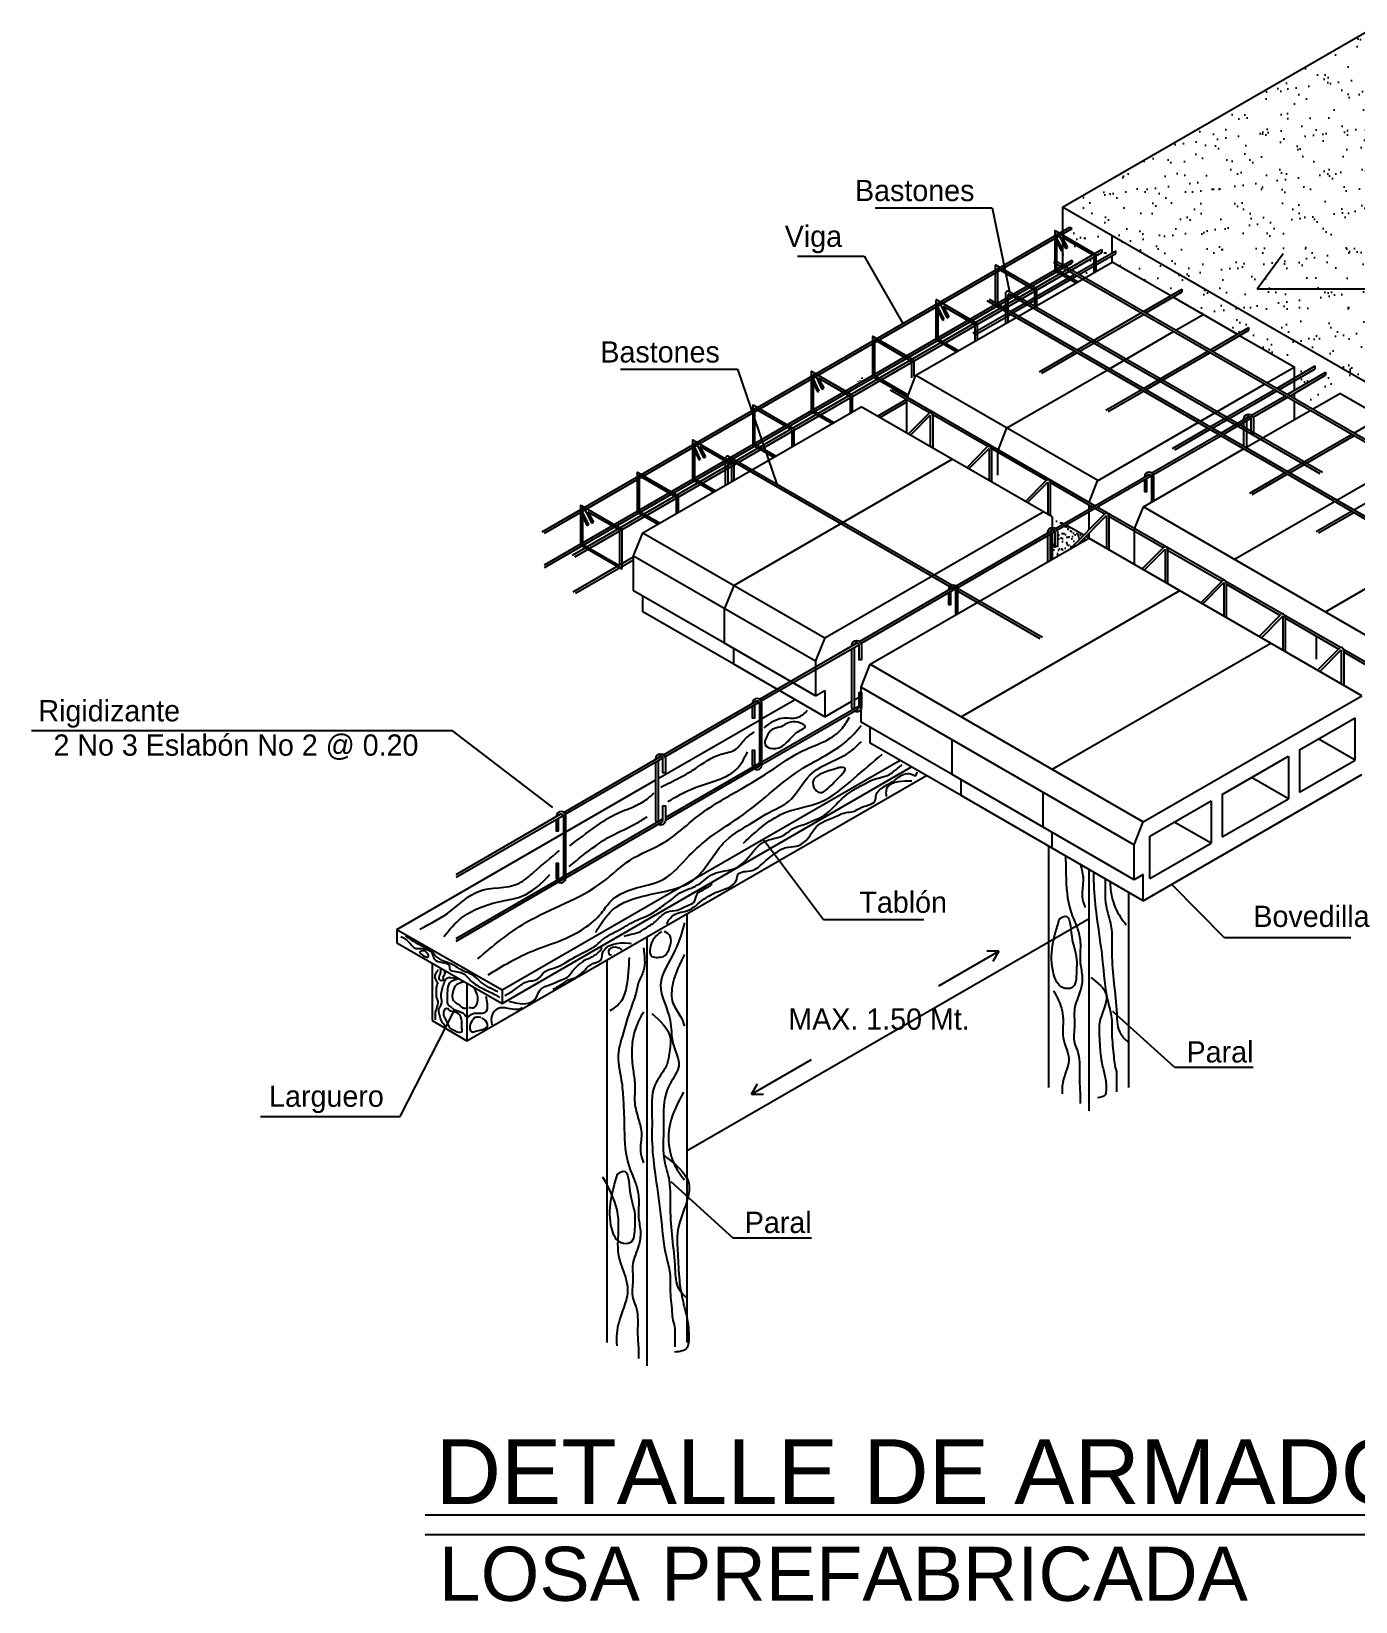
# Model space of a CAD drawing. Header units: inches. Extents: x -370 to 18, y -197 to 199.
# Drawn here: x -195.24 to -184.44, y -12.17 to 0.63 of the extents above; entities that cross this region are included whole.
import ezdxf
from ezdxf.enums import TextEntityAlignment as Align

# ---------------------------------------------------------------- set-up
doc = ezdxf.new("R2010")
doc.units = ezdxf.units.IN
doc.header["$MEASUREMENT"] = 0
for name, color, linetype in [('14Estructura De Losa_Detalles2', 2, 'Continuous'), ('2', 2, 'Continuous'), ('3', 3, 'Continuous'), ('6', 6, 'Continuous'), ('MUROS', 5, 'Continuous')]:
    doc.layers.add(name, color=color, linetype=linetype)
doc.layers.add('CIM_TXT_ARMADOS', color=3, linetype='Continuous', lineweight=0)
doc.styles.add('ARIAL', font='arial.ttf', dxfattribs={"height": 0.14})
doc.styles.add('CYPETXT', font='arial.ttf', dxfattribs={"height": 0.2})

# ---------------------------------------------------------------- blocks, each defined once
blk = doc.blocks.new('V')
at = {"layer": 'MUROS', "color": 1, "linetype": 'Continuous'}
for p, q in [((-20942.52, -13045.92), (-20934.15, -13041.09)), ((-20934.15, -13047.48), (-20934.15, -13041.09)), ((-20934.15, -13047.48), (-20939.68, -13044.28)), ((-20954.16, -13052.65), (-20944.18, -13046.88)), ((-20944.18, -13046.88), (-20944.18, -13053.27)), ((-20942.52, -13045.92), (-20942.52, -13052.31)), ((-20942.52, -13052.31), (-20934.15, -13047.48)), ((-20944.18, -13053.27), (-20949.71, -13050.08)), ((-20965.03, -13058.92), (-20955.82, -13053.6)), ((-20955.82, -13053.6), (-20955.82, -13059.99)), ((-20954.16, -13052.65), (-20954.16, -13059.03)), ((-20954.16, -13059.03), (-20944.18, -13053.27)), ((-20955.82, -13059.99), (-20961.36, -13056.8)), ((-20965.03, -13065.31), (-20965.03, -13058.92)), ((-20965.03, -13065.31), (-20955.82, -13059.99))]:
    blk.add_line(p, q, dxfattribs=at)
blk = doc.blocks.new('JJJ')
at = {"layer": 'MUROS', "linetype": 'Continuous'}
h = blk.add_hatch(dxfattribs=at)
h.set_pattern_fill('AR-SAND', color=8, scale=0.12852, style=0)
h.set_pattern_definition([(37.5, (1969.40457, 4470.53628), (-0.00809588, 0.2476346), [0, -0.1953498, 0, -0.2184833, 0, -0.20884434]), (7.5, (1969.40457, 4470.5363), (0.227451, 0.3627011), [0, -0.10538607, 0, -0.17607185, 0, -0.0674728]), (327.5, (1969.24649, 4470.53628), (0.40022825, 0.0007273), [0, -0.0642598, 0, -0.23133527, 0, -0.30202105]), (317.5, (1969.2465, 4470.5363), (0.3863462, 0.1127985), [0, -0.0321299, 0, -0.15165312, 0, -0.17350145])])
h.paths.add_polyline_path([(2076.528, 4491.914), (2076.503, 4491.928, 0.27069), (2076.499, 4491.928, -0.27069), (2076.503, 4491.928), (2076.126, 4492.146, 0.267949), (2076.122, 4492.146), (2073.642, 4490.714), (2074.046, 4490.481)])
h.paths.add_polyline_path([(2073.905, 4490.335), (2073.961, 4490.368), (2073.961, 4490.345), (2073.913, 4490.318), (2073.913, 4490.265), (2074.046, 4490.341), (2074.046, 4490.481), (2073.642, 4490.714), (2073.642, 4490.516), (2073.7, 4490.55), (2073.72, 4490.539), (2073.642, 4490.494), (2073.642, 4490.487)])
h.paths.add_polyline_path([(2073.72, 4490.282), (2073.72, 4490.26), (2073.666, 4490.229), (2073.694, 4490.213), (2073.888, 4490.325), (2073.642, 4490.467), (2073.642, 4490.46), (2073.681, 4490.384), (2073.666, 4490.376), (2073.642, 4490.428), (2073.642, 4490.243), (2073.647, 4490.24)])
h.paths.add_polyline_path([(2073.895, 4490.255), (2073.895, 4490.307), (2073.713, 4490.202), (2073.759, 4490.176)])
h.paths.add_polyline_path([(2073.895, 4490.18), (2073.895, 4490.232), (2073.778, 4490.165), (2073.823, 4490.138)])
h.paths.add_polyline_path([(2074.046, 4490.266), (2074.046, 4490.319), (2073.913, 4490.243), (2073.913, 4490.19)])
h = blk.add_hatch(dxfattribs=at)
h.set_pattern_fill('AR-SAND', color=8, scale=0.12852, style=0)
h.set_pattern_definition([(37.5, (1772.71763, 4346.0752), (-0.00809588, 0.24763461), [0, -0.19534978, 0, -0.21848331, 0, -0.20884434]), (7.5, (1772.71763, 4346.0752), (0.227451, 0.36270107), [0, -0.10538607, 0, -0.17607185, 0, -0.06747279]), (327.5, (1772.55955, 4346.0752), (0.40022825, 0.0007273), [0, -0.0642598, 0, -0.23133527, 0, -0.30202105]), (317.5, (1772.55955, 4346.0752), (0.38634617, 0.1127985), [0, -0.0321299, 0, -0.15165312, 0, -0.17350145])])
h.paths.add_polyline_path([(2080.397, 4489.681), (2076.501, 4491.93), (2074.046, 4490.481), (2077.914, 4488.247)])
h.paths.add_polyline_path([(2074.046, 4490.481), (2074.046, 4490.341), (2074.075, 4490.358), (2074.075, 4490.336), (2074.046, 4490.319), (2074.046, 4490.266), (2074.523, 4489.991), (2074.617, 4490.045), (2074.617, 4490.023), (2074.542, 4489.98), (2075.065, 4489.678), (2075.159, 4489.732), (2075.159, 4489.71), (2075.085, 4489.666), (2075.53, 4489.41), (2075.53, 4489.218), (2075.789, 4489.368), (2075.789, 4489.346), (2075.53, 4489.196), (2075.53, 4489.153), (2075.679, 4489.067), (2075.901, 4489.195), (2076.238, 4489.001), (2076.332, 4489.055), (2076.332, 4489.033), (2076.257, 4488.99), (2076.78, 4488.688), (2076.874, 4488.742), (2076.874, 4488.72), (2076.799, 4488.676), (2077.323, 4488.374), (2077.417, 4488.429), (2077.417, 4488.406), (2077.342, 4488.363), (2077.865, 4488.061), (2077.914, 4488.089), (2077.914, 4488.247)])
h.paths.add_polyline_path([(2075.53, 4489.131), (2075.53, 4488.981), (2075.659, 4489.056)], flags=17)
h.paths.add_polyline_path([(2078.708, 4488.548), (2078.683, 4488.563), (2078.683, 4488.585), (2078.728, 4488.559), (2079.251, 4488.861), (2079.225, 4488.876), (2079.225, 4488.898), (2079.27, 4488.872), (2079.793, 4489.174), (2079.767, 4489.189), (2079.767, 4489.212), (2079.812, 4489.185), (2080.318, 4489.477), (2080.327, 4489.461), (2079.832, 4489.174), (2079.861, 4489.157), (2080.397, 4489.466), (2080.397, 4489.681), (2077.914, 4488.247), (2077.914, 4488.089), (2078.166, 4488.235), (2078.14, 4488.25), (2078.14, 4488.272), (2078.185, 4488.246)])
h.paths.add_polyline_path([(2078.301, 4488.291), (2078.205, 4488.235), (2078.467, 4488.083), (2078.467, 4488.195)])
h.paths.add_polyline_path([(2078.467, 4488.352), (2078.757, 4488.52), (2078.728, 4488.537), (2078.32, 4488.302), (2078.467, 4488.217)], flags=17)
h.paths.add_polyline_path([(2079.3, 4488.833), (2079.27, 4488.85), (2078.747, 4488.548), (2078.777, 4488.531)], flags=17)
h.paths.add_polyline_path([(2078.17, 4488.181), (2078.383, 4488.058), (2078.383, 4487.904), (2078.467, 4487.99), (2078.467, 4488.061), (2078.185, 4488.224), (2077.914, 4488.067), (2077.914, 4488.033)])
h.paths.add_polyline_path([(2078.467, 4487.924), (2078.467, 4487.963), (2078.383, 4487.877), (2078.383, 4487.875)])
h.paths.add_polyline_path([(2079.842, 4489.146), (2079.812, 4489.163), (2079.289, 4488.861), (2079.319, 4488.844)], flags=17)
h.paths.add_polyline_path([(2076.167, 4490.119), (2078.38, 4490.119), (2078.38, 4490.32), (2076.167, 4490.32)], flags=24)
h = blk.add_hatch(dxfattribs=at)
h.set_pattern_fill('AR-SAND', color=8, scale=0.034272, style=0)
h.set_pattern_definition([(37.5, (1969.40457, 4470.536284), (-0.002158902, 0.066035896), [0, -0.052093276, 0, -0.058262216, 0, -0.055691825]), (7.5, (1969.40457, 4470.53628), (0.060653596, 0.096720285), [0, -0.028102951, 0, -0.046952492, 0, -0.017992743]), (327.5, (1969.362414, 4470.536284), (0.106727534, 0.000193946), [0, -0.017135946, 0, -0.061689406, 0, -0.080538946]), (317.5, (1969.36241, 4470.53628), (0.10302565, 0.0300796), [0, -0.008567973, 0, -0.040440833, 0, -0.046267054])])
h.paths.add_polyline_path([(2073.585, 4488.095), (2073.651, 4488.134), (2073.557, 4488.188), (2073.557, 4488.103, -0.190066)])
h.paths.add_polyline_path([(2073.596, 4488.08, -0.097933), (2073.599, 4488.065), (2073.599, 4487.947), (2073.58, 4487.947), (2073.58, 4488.065, 0.063822), (2073.579, 4488.07), (2073.557, 4488.057), (2073.557, 4487.844), (2073.705, 4487.93), (2073.814, 4488.04), (2073.671, 4488.122)])
h.paths.add_polyline_path([(2073.855, 4488.016), (2073.832, 4488.03), (2073.769, 4487.967)])
at = {"color": 2, "ltscale": 5}
for p, q in [((2072.376, 4489.166), (2072.446, 4489.343)), ((2073.118, 4488.737), (2073.188, 4488.914)), ((2073.857, 4488.307), (2073.927, 4488.484)), ((2074.227, 4488.091), (2074.301, 4488.272)), ((2070.144, 4487.871), (2070.218, 4488.058)), ((2070.96, 4487.63), (2070.886, 4487.443)), ((2071.702, 4487.202), (2071.628, 4487.015)), ((2071.999, 4486.8), (2072.073, 4486.987)), ((2074.225, 4485.515), (2074.299, 4485.702))]:
    blk.add_line(p, q, dxfattribs=at)
at = {"layer": '14Estructura De Losa_Detalles2', "color": 1}
for p, q in [((2070.582, 4483.023), (2073.857, 4484.914)), ((2072.633, 4484.365), (2073.123, 4484.648)), ((2073.123, 4484.648), (2073.024, 4484.648)), ((2073.123, 4484.648), (2073.074, 4484.563)), ((2071.104, 4483.483), (2071.594, 4483.766)), ((2071.104, 4483.483), (2071.154, 4483.568)), ((2071.104, 4483.483), (2071.203, 4483.483))]:
    blk.add_line(p, q, dxfattribs=at)
at = {"layer": 'MUROS', "color": 2, "linetype": 'Continuous'}
for p, q in [((2073.642, 4490.714), (2076.122, 4492.146)), ((2077.914, 4488.247), (2073.642, 4490.714)), ((2073.642, 4490.714), (2073.642, 4490.237)), ((2069.399, 4488.066), (2073.7, 4490.55)), ((2069.418, 4488.055), (2073.72, 4490.539)), ((2073.577, 4490.518), (2073.577, 4490.2)), ((2073.583, 4490.521), (2073.911, 4490.331)), ((2073.7, 4490.55), (2073.72, 4490.539)), ((2073.593, 4490.489), (2073.593, 4490.208)), ((2073.593, 4490.463), (2073.64, 4490.362)), ((2073.593, 4490.433), (2073.63, 4490.357)), ((2073.599, 4490.492), (2073.615, 4490.483)), ((2073.615, 4490.483), (2073.666, 4490.376)), ((2073.636, 4490.471), (2073.681, 4490.384)), ((2073.636, 4490.471), (2073.893, 4490.322)), ((2073.666, 4490.376), (2073.681, 4490.384)), ((2074.046, 4490.341), (2074.046, 4490.481)), ((2069.418, 4487.798), (2073.72, 4490.282)), ((2069.418, 4487.776), (2073.72, 4490.26)), ((2069.645, 4487.876), (2073.961, 4490.368)), ((2069.664, 4487.864), (2073.961, 4490.345)), ((2073.281, 4489.825), (2074.046, 4490.266)), ((2078.743, 4487.275), (2073.568, 4490.263)), ((2078.763, 4487.287), (2073.587, 4490.274)), ((2073.63, 4490.357), (2073.64, 4490.362)), ((2073.72, 4490.282), (2073.72, 4490.26)), ((2073.759, 4490.176), (2074.075, 4490.358)), ((2073.778, 4490.165), (2074.075, 4490.336)), ((2073.895, 4490.319), (2073.895, 4490.18)), ((2073.913, 4490.328), (2073.913, 4490.19)), ((2073.961, 4490.368), (2073.961, 4490.345)), ((2074.046, 4490.266), (2074.046, 4490.319)), ((2074.523, 4489.991), (2074.046, 4490.266)), ((2073.093, 4490.237), (2073.093, 4489.918)), ((2073.099, 4490.24), (2073.428, 4490.05)), ((2073.11, 4490.208), (2073.11, 4489.927)), ((2073.116, 4490.211), (2073.134, 4490.2)), ((2073.134, 4490.2), (2073.41, 4490.041)), ((2073.216, 4489.863), (2073.739, 4490.165)), ((2073.236, 4489.851), (2073.759, 4490.153)), ((2073.579, 4490.196), (2073.751, 4490.096)), ((2073.595, 4490.205), (2073.767, 4490.106)), ((2073.412, 4490.038), (2073.412, 4489.9)), ((2073.43, 4490.047), (2073.43, 4489.911)), ((2074.301, 4489.863), (2074.617, 4490.045)), ((2074.32, 4489.851), (2074.617, 4490.023)), ((2072.609, 4489.954), (2072.609, 4489.635)), ((2072.615, 4489.957), (2072.943, 4489.767)), ((2072.625, 4489.925), (2072.625, 4489.644)), ((2072.625, 4489.899), (2072.672, 4489.798)), ((2072.625, 4489.869), (2072.662, 4489.793)), ((2072.631, 4489.928), (2072.647, 4489.919)), ((2072.647, 4489.919), (2072.698, 4489.812)), ((2072.668, 4489.907), (2072.713, 4489.82)), ((2072.668, 4489.907), (2072.925, 4489.758)), ((2078.201, 4486.962), (2073.026, 4489.95)), ((2078.22, 4486.973), (2073.045, 4489.961)), ((2073.112, 4489.923), (2073.282, 4489.825)), ((2075.065, 4489.678), (2074.542, 4489.98)), ((2072.446, 4489.343), (2073.262, 4489.814)), ((2072.662, 4489.793), (2072.672, 4489.798)), ((2072.698, 4489.812), (2072.713, 4489.82)), ((2072.91, 4489.686), (2073.197, 4489.851)), ((2072.927, 4489.755), (2072.927, 4489.621)), ((2072.929, 4489.674), (2073.216, 4489.84)), ((2072.945, 4489.764), (2072.945, 4489.631)), ((2073.759, 4489.549), (2074.282, 4489.851)), ((2073.778, 4489.538), (2074.301, 4489.84)), ((2074.566, 4489.71), (2074.788, 4489.838)), ((2072.091, 4489.655), (2072.091, 4489.337)), ((2072.097, 4489.658), (2072.426, 4489.468)), ((2072.108, 4489.626), (2072.108, 4489.345)), ((2072.114, 4489.629), (2072.13, 4489.62)), ((2072.129, 4489.62), (2072.408, 4489.459)), ((2072.611, 4489.632), (2072.779, 4489.535)), ((2072.627, 4489.641), (2072.794, 4489.544)), ((2074.023, 4489.397), (2074.546, 4489.699)), ((2074.843, 4489.549), (2075.159, 4489.732)), ((2074.863, 4489.538), (2075.159, 4489.71)), ((2075.53, 4489.41), (2075.085, 4489.666)), ((2073.452, 4489.372), (2073.739, 4489.538)), ((2073.471, 4489.361), (2073.759, 4489.527)), ((2074.301, 4489.236), (2074.824, 4489.538)), ((2074.32, 4489.225), (2074.843, 4489.527)), ((2071.591, 4489.37), (2071.591, 4489.052)), ((2071.597, 4489.373), (2071.925, 4489.183)), ((2072.41, 4489.456), (2072.41, 4489.322)), ((2072.428, 4489.465), (2072.428, 4489.332)), ((2073.188, 4488.914), (2074.004, 4489.386)), ((2075.308, 4489.281), (2075.53, 4489.41)), ((2075.386, 4489.236), (2075.702, 4489.419)), ((2075.405, 4489.225), (2075.702, 4489.397)), ((2075.473, 4489.186), (2075.789, 4489.368)), ((2075.53, 4489.41), (2075.53, 4489.218)), ((2071.607, 4489.341), (2071.607, 4489.06)), ((2071.607, 4489.315), (2071.654, 4489.215)), ((2071.607, 4489.285), (2071.644, 4489.209)), ((2071.613, 4489.344), (2071.629, 4489.335)), ((2071.629, 4489.335), (2071.68, 4489.229)), ((2071.65, 4489.323), (2071.695, 4489.237)), ((2071.65, 4489.323), (2071.907, 4489.174)), ((2071.68, 4489.229), (2071.695, 4489.237)), ((2072.093, 4489.333), (2072.372, 4489.172)), ((2072.11, 4489.342), (2072.372, 4489.19)), ((2073.905, 4488.28), (2072.254, 4489.233)), ((2072.446, 4489.343), (2073.928, 4488.487)), ((2074.765, 4488.968), (2075.288, 4489.27)), ((2075.493, 4489.174), (2075.789, 4489.346)), ((2071.121, 4489.099), (2071.449, 4488.909)), ((2071.644, 4489.209), (2071.654, 4489.215)), ((2071.909, 4489.171), (2071.909, 4489.035)), ((2071.927, 4489.18), (2071.927, 4489.045)), ((2072.132, 4489.011), (2072.367, 4489.146)), ((2072.152, 4488.999), (2072.372, 4489.127)), ((2072.556, 4489.036), (2072.235, 4489.222)), ((2072.372, 4488.872), (2072.372, 4489.142)), ((2073.994, 4489.059), (2074.282, 4489.225)), ((2074.014, 4489.048), (2074.301, 4489.214)), ((2074.843, 4488.923), (2075.366, 4489.225)), ((2074.863, 4488.912), (2075.386, 4489.214)), ((2075.183, 4489.018), (2075.454, 4489.174)), ((2075.194, 4489.002), (2075.473, 4489.163)), ((2075.53, 4489.196), (2075.53, 4489.153)), ((2075.53, 4489.131), (2075.53, 4488.981)), ((2075.679, 4489.067), (2075.901, 4489.195)), ((2076.238, 4489.001), (2075.901, 4489.195)), ((2070.218, 4488.058), (2072, 4489.087)), ((2071.115, 4489.096), (2071.115, 4488.778)), ((2071.131, 4489.067), (2071.131, 4488.786)), ((2071.137, 4489.07), (2071.157, 4489.059)), ((2071.157, 4489.059), (2071.431, 4488.9)), ((2071.593, 4489.048), (2071.763, 4488.95)), ((2071.609, 4489.057), (2071.778, 4488.959)), ((2073.557, 4488.188), (2072, 4489.087)), ((2072.384, 4488.865), (2072.55, 4489.032)), ((2072.401, 4488.855), (2072.563, 4489.019)), ((2072.563, 4489.019), (2072.563, 4488.762)), ((2073.032, 4488.762), (2072.583, 4489.021)), ((2072.583, 4489.019), (2072.583, 4488.751)), ((2074.931, 4488.872), (2075.163, 4489.006)), ((2074.95, 4488.861), (2075.177, 4488.993)), ((2075.136, 4488.754), (2075.659, 4489.056)), ((2076.016, 4488.872), (2076.332, 4489.055)), ((2071.433, 4488.897), (2071.433, 4488.76)), ((2071.451, 4488.906), (2071.451, 4488.77)), ((2073.927, 4488.484), (2074.746, 4488.957)), ((2074.369, 4488.548), (2074.912, 4488.861)), ((2074.382, 4488.533), (2074.931, 4488.85)), ((2074.537, 4488.746), (2074.824, 4488.912)), ((2074.556, 4488.735), (2074.843, 4488.901)), ((2075.473, 4488.559), (2075.996, 4488.861)), ((2075.493, 4488.548), (2076.016, 4488.85)), ((2070.625, 4488.812), (2070.625, 4488.494)), ((2070.63, 4488.815), (2070.959, 4488.625)), ((2070.641, 4488.783), (2070.641, 4488.502)), ((2070.641, 4488.757), (2070.688, 4488.657)), ((2070.641, 4488.727), (2070.678, 4488.651)), ((2070.647, 4488.786), (2070.663, 4488.777)), ((2070.663, 4488.777), (2070.714, 4488.671)), ((2070.684, 4488.765), (2070.729, 4488.679)), ((2070.684, 4488.765), (2070.941, 4488.616)), ((2071.117, 4488.774), (2071.288, 4488.676)), ((2071.133, 4488.783), (2071.303, 4488.685)), ((2072.861, 4488.59), (2073.028, 4488.759)), ((2072.878, 4488.58), (2073.042, 4488.745)), ((2073.042, 4488.745), (2073.042, 4488.485)), ((2073.061, 4488.745), (2073.061, 4488.474)), ((2073.508, 4488.487), (2073.061, 4488.745)), ((2074.301, 4488.272), (2075.117, 4488.743)), ((2070.678, 4488.651), (2070.688, 4488.657)), ((2070.714, 4488.671), (2070.729, 4488.679)), ((2070.943, 4488.613), (2070.943, 4488.477)), ((2070.96, 4487.63), (2072.742, 4488.659)), ((2070.961, 4488.622), (2070.961, 4488.487)), ((2073.114, 4488.529), (2073.114, 4488.714)), ((2075.878, 4488.326), (2076.401, 4488.628)), ((2070.172, 4488.548), (2070.172, 4488.23)), ((2070.178, 4488.551), (2070.507, 4488.361)), ((2070.189, 4488.519), (2070.189, 4488.238)), ((2070.194, 4488.522), (2070.211, 4488.513)), ((2070.211, 4488.513), (2070.488, 4488.352)), ((2070.627, 4488.49), (2070.796, 4488.392)), ((2070.643, 4488.499), (2070.812, 4488.401)), ((2073.338, 4488.315), (2073.507, 4488.486)), ((2073.355, 4488.305), (2073.521, 4488.472)), ((2073.521, 4488.472), (2073.521, 4488.209)), ((2073.54, 4488.472), (2073.54, 4488.198)), ((2073.886, 4488.269), (2073.54, 4488.468)), ((2073.585, 4488.095), (2074.347, 4488.535)), ((2073.596, 4488.08), (2074.365, 4488.523)), ((2075.167, 4488.382), (2075.454, 4488.548)), ((2075.186, 4488.371), (2075.473, 4488.537)), ((2076.016, 4488.246), (2076.539, 4488.548)), ((2070.49, 4488.349), (2070.49, 4488.216)), ((2070.508, 4488.358), (2070.508, 4488.226)), ((2069.711, 4488.279), (2069.711, 4487.96)), ((2069.717, 4488.282), (2070.046, 4488.092)), ((2069.728, 4488.249), (2069.728, 4487.969)), ((2069.728, 4488.224), (2069.775, 4488.123)), ((2069.734, 4488.253), (2069.749, 4488.244)), ((2069.749, 4488.244), (2069.801, 4488.137)), ((2069.771, 4488.231), (2069.816, 4488.145)), ((2069.771, 4488.231), (2070.028, 4488.083)), ((2070.174, 4488.226), (2070.341, 4488.13)), ((2070.19, 4488.235), (2070.357, 4488.139)), ((2071.702, 4487.202), (2073.484, 4488.23)), ((2073.705, 4487.93), (2073.986, 4488.213)), ((2073.856, 4488.286), (2073.856, 4488.252)), ((2073.856, 4488.23), (2073.856, 4488.082)), ((2074.958, 4487.672), (2073.924, 4488.269)), ((2074.299, 4488.273), (2076.525, 4486.987)), ((2075.043, 4487.843), (2075.859, 4488.315)), ((2075.709, 4488.069), (2075.996, 4488.235)), ((2075.729, 4488.058), (2076.016, 4488.224)), ((2069.728, 4488.194), (2069.764, 4488.118)), ((2069.764, 4488.118), (2069.775, 4488.123)), ((2069.801, 4488.137), (2069.816, 4488.145)), ((2070.03, 4488.08), (2070.03, 4487.799)), ((2070.048, 4488.089), (2070.048, 4487.77)), ((2072.771, 4487.625), (2073.565, 4488.084)), ((2073.557, 4488.188), (2073.557, 4488.103)), ((2073.814, 4488.04), (2073.671, 4488.122)), ((2073.769, 4487.967), (2074, 4488.199)), ((2074, 4488.199), (2074, 4487.933)), ((2074.019, 4488.199), (2074.019, 4487.921)), ((2074.461, 4487.936), (2074.019, 4488.192)), ((2074.227, 4487.801), (2074.227, 4488.091)), ((2069.713, 4487.957), (2070.042, 4487.767)), ((2069.73, 4487.965), (2070.024, 4487.796)), ((2070.218, 4488.058), (2071.702, 4487.202)), ((2072.073, 4486.987), (2073.855, 4488.016)), ((2072.784, 4487.61), (2073.579, 4488.07)), ((2073.557, 4488.057), (2073.557, 4487.844)), ((2073.856, 4488.015), (2073.832, 4488.03)), ((2076.081, 4486.731), (2073.855, 4488.016)), ((2073.856, 4488.055), (2073.856, 4488.015)), ((2069.65, 4487.578), (2070.144, 4487.863)), ((2069.67, 4487.566), (2070.144, 4487.84)), ((2070.144, 4487.587), (2070.144, 4487.871)), ((2070.144, 4487.871), (2071.628, 4487.015)), ((2074.291, 4487.764), (2074.465, 4487.939)), ((2074.308, 4487.754), (2074.478, 4487.926)), ((2074.478, 4487.926), (2074.478, 4487.656)), ((2074.498, 4487.926), (2074.498, 4487.645)), ((2074.938, 4487.661), (2074.498, 4487.915)), ((2075.785, 4487.415), (2076.601, 4487.886)), ((2070.886, 4487.159), (2070.144, 4487.587)), ((2071.986, 4487.172), (2072.748, 4487.612)), ((2071.998, 4487.157), (2072.767, 4487.601)), ((2072.815, 4486.559), (2074.597, 4487.588)), ((2074.768, 4487.489), (2074.943, 4487.666)), ((2074.785, 4487.479), (2074.957, 4487.653)), ((2074.957, 4487.653), (2074.957, 4487.38)), ((2075.432, 4487.398), (2074.973, 4487.663)), ((2074.976, 4487.653), (2074.976, 4487.369)), ((2075.415, 4487.386), (2074.976, 4487.639)), ((2070.218, 4487.416), (2070.218, 4487.545)), ((2070.886, 4487.159), (2070.886, 4487.443)), ((2070.96, 4486.988), (2070.218, 4487.416)), ((2075.244, 4487.214), (2075.422, 4487.393)), ((2075.262, 4487.204), (2075.436, 4487.379)), ((2075.436, 4487.379), (2075.436, 4487.103)), ((2075.907, 4487.124), (2075.454, 4487.386)), ((2075.455, 4487.385), (2075.455, 4487.092)), ((2075.892, 4487.111), (2075.455, 4487.363)), ((2075.711, 4487.029), (2075.711, 4487.215)), ((2071.628, 4486.731), (2070.886, 4487.159)), ((2070.96, 4486.988), (2070.96, 4487.116)), ((2071.172, 4486.702), (2071.967, 4487.161)), ((2071.185, 4486.688), (2071.981, 4487.147)), ((2073.557, 4486.131), (2075.339, 4487.159)), ((2075.721, 4486.939), (2075.901, 4487.12)), ((2075.738, 4486.929), (2075.914, 4487.106)), ((2075.914, 4487.106), (2075.914, 4486.827)), ((2076.383, 4486.849), (2075.933, 4487.109)), ((2075.934, 4487.106), (2075.934, 4486.816)), ((2076.368, 4486.835), (2075.934, 4487.086)), ((2071.702, 4486.559), (2070.96, 4486.988)), ((2071.628, 4487.015), (2071.628, 4486.731)), ((2072.073, 4486.987), (2074.299, 4485.702)), ((2071.999, 4486.516), (2071.999, 4486.8)), ((2071.999, 4486.8), (2074.225, 4485.515)), ((2070.388, 4486.25), (2071.15, 4486.69)), ((2070.4, 4486.234), (2071.169, 4486.678)), ((2071.189, 4486.544), (2071.46, 4486.699)), ((2071.628, 4486.731), (2071.702, 4486.773)), ((2071.702, 4486.773), (2071.702, 4486.559)), ((2071.702, 4486.559), (2071.924, 4486.687)), ((2071.943, 4486.698), (2071.982, 4486.72)), ((2074.299, 4485.702), (2076.081, 4486.731)), ((2071.189, 4486.192), (2071.982, 4486.649)), ((2071.189, 4486.17), (2071.973, 4486.622)), ((2070.345, 4486.056), (2071.17, 4486.532)), ((2072.741, 4486.088), (2071.999, 4486.516)), ((2072.073, 4486.345), (2072.073, 4486.474)), ((2072.815, 4485.917), (2072.073, 4486.345)), ((2072.741, 4486.088), (2072.741, 4486.372)), ((2069.072, 4484.332), (2072.316, 4486.205)), ((2069.574, 4485.78), (2070.368, 4486.238)), ((2069.587, 4485.765), (2070.383, 4486.224)), ((2070.403, 4485.738), (2071.17, 4486.181)), ((2070.403, 4485.716), (2071.168, 4486.158)), ((2068.785, 4483.918), (2072.531, 4486.081)), ((2069.072, 4484.223), (2072.411, 4486.15)), ((2069.591, 4485.621), (2070.326, 4486.045)), ((2073.483, 4485.66), (2072.741, 4486.088)), ((2072.815, 4485.917), (2072.815, 4486.045)), ((2074.299, 4485.06), (2076.08, 4486.088)), ((2073.557, 4485.488), (2072.815, 4485.917)), ((2073.483, 4485.66), (2073.483, 4485.944)), ((2068.697, 4485.274), (2069.552, 4485.767)), ((2068.697, 4485.251), (2069.57, 4485.755)), ((2069.591, 4485.269), (2070.383, 4485.727)), ((2069.591, 4485.247), (2070.375, 4485.7)), ((2074.225, 4485.231), (2073.483, 4485.66)), ((2068.215, 4484.826), (2069.572, 4485.61)), ((2073.557, 4485.488), (2073.557, 4485.617)), ((2074.225, 4485.231), (2074.225, 4485.515)), ((2073.53, 4483.537), (2073.53, 4485.504)), ((2074.299, 4485.06), (2073.557, 4485.488)), ((2073.857, 4483.348), (2073.857, 4485.315)), ((2074.299, 4485.274), (2074.225, 4485.231)), ((2074.299, 4485.06), (2074.299, 4485.274)), ((2068.697, 4484.753), (2069.572, 4485.258)), ((2068.697, 4484.731), (2069.57, 4485.235)), ((2074.183, 4483.537), (2074.183, 4485.127)), ((2070.582, 4481.458), (2070.582, 4484.955)), ((2068.215, 4484.826), (2069.072, 4484.332)), ((2068.215, 4484.826), (2068.215, 4484.717)), ((2070.255, 4481.269), (2070.255, 4484.767)), ((2068.215, 4484.717), (2069.072, 4484.223)), ((2069.95, 4484.73), (2069.95, 4484.73)), ((2068.502, 4484.552), (2068.502, 4484.082)), ((2069.929, 4481.458), (2069.929, 4484.579)), ((2068.785, 4484.388), (2068.785, 4483.918)), ((2069.072, 4484.332), (2069.072, 4484.223)), ((2068.502, 4484.082), (2068.785, 4483.918))]:
    blk.add_line(p, q, dxfattribs=at)
at = {"layer": 'MUROS', "color": 1, "linetype": 'Continuous'}
for p, q in [((2072.113, 4490.708), (2073.068, 4490.708)), ((2073.068, 4490.708), (2073.209, 4490.024)), ((2071.481, 4490.314), (2072.023, 4490.314)), ((2072.023, 4490.314), (2072.34, 4489.765)), ((2074.075, 4490.336), (2074.075, 4490.358)), ((2075.229, 4490.048), (2075.441, 4490.337)), ((2074.617, 4490.023), (2074.617, 4490.045)), ((2075.229, 4490.048), (2079.065, 4490.048)), ((2075.159, 4489.71), (2075.159, 4489.732)), ((2070.037, 4489.393), (2070.992, 4489.393)), ((2070.992, 4489.393), (2071.311, 4488.456)), ((2075.702, 4489.397), (2075.702, 4489.419)), ((2075.789, 4489.346), (2075.789, 4489.368)), ((2073.985, 4488.212), (2073.905, 4488.258)), ((2074.957, 4487.65), (2074.955, 4487.651)), ((2075.436, 4487.374), (2075.432, 4487.376)), ((2075.914, 4487.098), (2075.909, 4487.101)), ((2065.234, 4486.447), (2068.663, 4486.447)), ((2068.663, 4486.447), (2069.482, 4485.82)), ((2071.692, 4484.903), (2071.202, 4485.556)), ((2074.962, 4484.756), (2074.531, 4485.193)), ((2072.51, 4484.903), (2071.692, 4484.903)), ((2075.992, 4484.756), (2074.962, 4484.756)), ((2068.242, 4483.302), (2068.684, 4484.167)), ((2074.558, 4483.699), (2074.051, 4484.156)), ((2075.196, 4483.699), (2074.558, 4483.699)), ((2067.102, 4483.302), (2068.242, 4483.302)), ((2070.957, 4482.309), (2070.45, 4482.767)), ((2071.594, 4482.309), (2070.957, 4482.309))]:
    blk.add_line(p, q, dxfattribs=at)
at = {"layer": 'MUROS', "color": 4, "linetype": 'Continuous'}
for p, q in [((2073.176, 4490.012), (2073.175, 4489.765)), ((2073.195, 4490.003), (2073.195, 4489.773)), ((2075.742, 4488.539), (2073.201, 4490.006)), ((2075.761, 4488.551), (2073.203, 4490.027)), ((2070.891, 4488.668), (2070.89, 4488.445)), ((2070.911, 4488.658), (2070.911, 4488.457)), ((2073.458, 4487.194), (2070.917, 4488.662)), ((2073.477, 4487.206), (2070.919, 4488.682))]:
    blk.add_line(p, q, dxfattribs=at)
at = {"layer": 'MUROS', "color": 2, "linetype": 'Continuous'}
for points in [[(2075.12, 4488.982), (2075.12, 4488.988, -1), (2075.197, 4488.988), (2075.197, 4488.869), (2075.178, 4488.869), (2075.178, 4488.988, 0.859603), (2075.14, 4488.993, 0.859603)], [(2074.386, 4488.321), (2074.386, 4488.516, 1), (2074.309, 4488.516), (2074.309, 4488.513)], [(2074.331, 4488.526, -0.748653), (2074.367, 4488.516), (2074.367, 4488.31)], [(2073.522, 4488.059), (2073.522, 4488.065, -1), (2073.599, 4488.065), (2073.599, 4487.947), (2073.58, 4487.947), (2073.58, 4488.065, 0.859603), (2073.542, 4488.071, 0.859603)], [(2072.788, 4487.4), (2072.788, 4487.593, 1), (2072.711, 4487.593), (2072.711, 4487.591)], [(2072.733, 4487.603, -0.748653), (2072.768, 4487.593), (2072.768, 4487.389)], [(2071.924, 4487.136), (2071.924, 4487.142, -1), (2072.001, 4487.142), (2072.001, 4487.024), (2071.982, 4487.024), (2071.982, 4487.142, 0.859603), (2071.944, 4487.148, 0.859603)], [(2071.929, 4486.619, -0.132484), (2071.924, 4486.638), (2071.924, 4487.114)], [(2071.943, 4487.125), (2071.943, 4486.638, 0.133317), (2071.946, 4486.629, 0.133317)], [(2071.129, 4486.135, 0.607653), (2071.189, 4486.167), (2071.189, 4486.67, 1), (2071.112, 4486.67), (2071.112, 4486.668)], [(2071.135, 4486.681, -0.748653), (2071.17, 4486.67), (2071.17, 4486.167, -0.428531), (2071.15, 4486.147, -0.428531)], [(2071.97, 4486.621, 0.304265), (2071.982, 4486.638), (2071.982, 4486.757), (2072.001, 4486.757), (2072.001, 4486.638, -0.579057), (2071.943, 4486.605, -0.579057)], [(2071.133, 4486.16, -0.094126), (2071.132, 4486.167), (2071.132, 4486.285), (2071.112, 4486.285), (2071.112, 4486.167, 0.112902), (2071.116, 4486.15, 0.112902)], [(2070.326, 4486.213), (2070.326, 4486.219, -1), (2070.403, 4486.219), (2070.403, 4486.101), (2070.383, 4486.101), (2070.383, 4486.219, 0.859603), (2070.346, 4486.225, 0.859603)], [(2070.331, 4485.696, -0.132484), (2070.326, 4485.716), (2070.326, 4486.191)], [(2070.345, 4486.202), (2070.345, 4485.716, 0.133317), (2070.347, 4485.706, 0.133317)], [(2069.531, 4485.212, 0.606221), (2069.591, 4485.244), (2069.591, 4485.748, 1), (2069.514, 4485.748), (2069.514, 4485.745)], [(2070.373, 4485.699, 0.282259), (2070.383, 4485.716), (2070.383, 4485.834), (2070.403, 4485.834), (2070.403, 4485.716, -0.577597), (2070.345, 4485.682, -0.577597)], [(2069.536, 4485.758, -0.748653), (2069.572, 4485.748), (2069.572, 4485.244, -0.424344), (2069.552, 4485.225, -0.424344)], [(2069.535, 4485.237, -0.094126), (2069.533, 4485.244), (2069.533, 4485.362), (2069.514, 4485.362), (2069.514, 4485.244, 0.112902), (2069.518, 4485.227, 0.112902)]]:
    blk.add_lwpolyline(points, format="xyb", dxfattribs=at)
for points in [[(2075.14, 4488.971), (2075.14, 4488.756)], [(2075.12, 4488.763), (2075.12, 4488.959)], [(2074.309, 4488.491), (2074.309, 4488.397), (2074.328, 4488.397), (2074.328, 4488.502)], [(2073.522, 4487.824), (2073.522, 4488.037)], [(2073.541, 4488.048), (2073.541, 4487.835)], [(2072.711, 4487.568), (2072.711, 4487.475), (2072.73, 4487.475), (2072.73, 4487.579)], [(2071.112, 4486.646), (2071.112, 4486.552), (2071.132, 4486.552), (2071.132, 4486.657)], [(2069.514, 4485.723), (2069.514, 4485.629), (2069.533, 4485.629), (2069.533, 4485.734)]]:
    blk.add_lwpolyline(points, dxfattribs=at)
for centre, radius, start, end in [((2073.581, 4490.518), 0.00386, 60, 180), ((2073.597, 4490.489), 0.00386, 60, 180), ((2073.891, 4490.319), 0.00386, 0, 60), ((2073.909, 4490.328), 0.00386, 0, 60), ((2073.097, 4490.237), 0.00386, 60, 180), ((2073.114, 4490.208), 0.00386, 60, 180), ((2073.581, 4490.2), 0.00386, 180, 240), ((2073.597, 4490.208), 0.00386, 180, 240), ((2073.408, 4490.038), 0.00386, 0, 60), ((2073.426, 4490.047), 0.00386, 0, 60), ((2072.613, 4489.954), 0.00386, 60, 180), ((2072.629, 4489.925), 0.00386, 60, 180), ((2073.097, 4489.918), 0.00386, 180, 240), ((2073.114, 4489.927), 0.00386, 180, 240), ((2072.923, 4489.755), 0.00386, 0, 60), ((2072.941, 4489.764), 0.00386, 0, 60), ((2072.095, 4489.655), 0.00386, 60, 180), ((2072.112, 4489.626), 0.00386, 60, 180), ((2072.613, 4489.635), 0.00386, 180, 240), ((2072.629, 4489.644), 0.00386, 180, 240), ((2071.595, 4489.37), 0.00386, 60, 180), ((2072.406, 4489.456), 0.00386, 0, 60), ((2072.424, 4489.465), 0.00386, 0, 60), ((2071.611, 4489.341), 0.00386, 60, 180), ((2071.978, 4489.295), 0.00386, 180, 240), ((2071.994, 4489.303), 0.00386, 180, 240), ((2072.095, 4489.337), 0.00386, 180, 240), ((2072.112, 4489.345), 0.00386, 180, 240), ((2071.119, 4489.096), 0.00386, 60, 180), ((2071.905, 4489.171), 0.00386, 0, 60), ((2071.923, 4489.18), 0.00386, 0, 60), ((2071.135, 4489.067), 0.00386, 60, 180), ((2071.595, 4489.052), 0.00386, 180, 240), ((2071.611, 4489.06), 0.00386, 180, 240), ((2072.563, 4489.019), 0.0193, 0, 135.2417), ((2071.429, 4488.897), 0.00386, 0, 60), ((2071.448, 4488.906), 0.00386, 0, 60), ((2070.628, 4488.812), 0.00386, 60, 180), ((2070.645, 4488.783), 0.00386, 60, 180), ((2073.042, 4488.745), 0.0193, 0, 135.2417), ((2070.939, 4488.613), 0.00386, 0, 60), ((2070.957, 4488.622), 0.00386, 0, 60), ((2070.176, 4488.548), 0.00386, 60, 180), ((2070.192, 4488.519), 0.00386, 60, 180), ((2070.628, 4488.494), 0.00386, 180, 240), ((2070.645, 4488.502), 0.00386, 180, 240), ((2073.521, 4488.472), 0.0193, 0, 135.2417), ((2070.487, 4488.349), 0.00386, 0, 60), ((2070.505, 4488.358), 0.00386, 0, 60), ((2069.715, 4488.279), 0.00386, 60, 180), ((2069.732, 4488.249), 0.00386, 60, 180), ((2070.176, 4488.23), 0.00386, 180, 240), ((2070.192, 4488.238), 0.00386, 180, 240), ((2074, 4488.199), 0.0193, 0, 135.2417), ((2070.026, 4488.08), 0.00386, 0, 60), ((2070.044, 4488.089), 0.00386, 0, 60), ((2069.715, 4487.96), 0.00386, 180, 240), ((2069.732, 4487.969), 0.00386, 180, 240), ((2074.478, 4487.926), 0.0193, 0, 135.2417), ((2070.026, 4487.799), 0.00386, 240, 0), ((2070.044, 4487.77), 0.00386, 240, 0), ((2074.957, 4487.653), 0.0193, 0, 135.2417), ((2075.436, 4487.379), 0.0193, 0, 135.2417), ((2075.914, 4487.106), 0.0193, 0, 135.2417)]:
    blk.add_arc(centre, radius, start, end, dxfattribs=at)
at = {"layer": 'MUROS', "color": 4, "linetype": 'Continuous'}
for centre, radius, start, end in [((2073.196, 4490.008), 0.0204, 51.5557, 190.8563), ((2072.008, 4489.315), 0.00386, 60, 180), ((2070.911, 4488.663), 0.0204, 51.5557, 190.8563), ((2069.723, 4487.97), 0.00386, 60, 180)]:
    blk.add_arc(centre, radius, start, end, dxfattribs=at)
at = {"layer": 'MUROS', "color": 8, "linetype": 'Continuous'}
for points in [[(2068.873, 4484.586), (2069.266, 4484.881), (2069.894, 4485.214), (2070.116, 4485.391), (2070.391, 4485.534), (2070.686, 4485.763), (2071, 4485.959), (2071.288, 4486.136), (2071.504, 4486.273), (2071.837, 4486.456), (2071.903, 4486.555)], [(2071.209, 4486.47), (2071.353, 4486.548), (2071.484, 4486.555), (2071.563, 4486.613)], [(2068.958, 4484.456), (2069.324, 4484.652), (2069.567, 4484.743), (2069.881, 4484.959), (2069.959, 4485.057), (2070.136, 4485.155), (2070.385, 4485.234), (2070.601, 4485.43), (2070.764, 4485.574), (2071.039, 4485.763), (2071.53, 4486.143), (2071.877, 4486.358), (2072.001, 4486.489)], [(2070.365, 4485.986), (2070.522, 4486.064), (2070.646, 4486.136), (2070.856, 4486.254), (2070.974, 4486.293), (2071.052, 4486.378), (2071.131, 4486.437)], [(2071.353, 4486.476), (2071.275, 4486.456), (2071.229, 4486.398), (2071.216, 4486.332), (2071.275, 4486.3), (2071.373, 4486.332), (2071.504, 4486.45), (2071.543, 4486.476), (2071.484, 4486.515), (2071.347, 4486.476)], [(2069.835, 4484.802), (2069.972, 4484.985), (2070.247, 4485.103), (2070.646, 4485.24), (2070.875, 4485.528), (2071.091, 4485.685), (2071.268, 4485.789), (2071.406, 4485.868), (2071.582, 4486.084), (2071.916, 4486.28), (2072.001, 4486.358)], [(2069.095, 4484.286), (2069.187, 4484.344), (2069.266, 4484.397), (2069.364, 4484.423), (2069.423, 4484.482), (2069.508, 4484.514), (2069.586, 4484.554), (2069.763, 4484.652), (2069.841, 4484.698), (2069.9, 4484.75), (2070.051, 4484.835), (2070.116, 4484.874), (2070.286, 4484.953), (2070.391, 4485.024), (2070.47, 4485.083), (2070.522, 4485.123), (2070.666, 4485.188), (2070.797, 4485.279), (2070.974, 4485.325), (2071.137, 4485.482), (2071.209, 4485.541), (2071.366, 4485.593), (2071.451, 4485.652), (2071.523, 4485.678), (2071.622, 4485.718), (2071.7, 4485.757), (2071.805, 4485.855), (2071.923, 4485.953), (2072.014, 4486.005), (2072.093, 4486.045), (2072.158, 4486.064), (2072.23, 4486.09), (2072.309, 4486.149), (2072.335, 4486.169)], [(2070.424, 4485.868), (2070.64, 4485.979), (2070.993, 4486.143), (2071.072, 4486.273)], [(2071.039, 4485.528), (2071.392, 4485.783), (2071.661, 4485.861), (2071.942, 4486.058), (2072.171, 4486.254)], [(2070.412, 4484.872), (2070.457, 4484.932), (2070.512, 4484.962), (2070.577, 4484.977), (2070.719, 4485.074), (2070.782, 4485.111), (2070.812, 4485.126), (2070.985, 4485.235), (2070.993, 4485.27), (2071.11, 4485.307), (2071.2, 4485.367), (2071.245, 4485.405), (2071.305, 4485.45), (2071.387, 4485.494), (2071.47, 4485.504), (2071.56, 4485.562), (2071.649, 4485.677), (2071.694, 4485.704), (2071.799, 4485.749), (2071.877, 4485.779), (2071.934, 4485.786), (2071.979, 4485.809), (2072.062, 4485.842), (2072.112, 4485.872), (2072.122, 4485.924), (2072.175, 4485.984), (2072.277, 4486.044), (2072.322, 4486.079), (2072.36, 4486.094), (2072.415, 4486.089), (2072.442, 4486.079), (2072.457, 4486.111)], [(2071.818, 4486.143), (2071.608, 4485.999), (2071.648, 4485.946), (2071.779, 4486.025), (2071.864, 4486.143), (2071.805, 4486.143)], [(2072.412, 4486.034), (2072.3, 4486.029), (2072.25, 4486.014), (2072.217, 4485.989), (2072.202, 4485.952), (2072.202, 4485.929), (2072.202, 4485.909)], [(2069.625, 4485.508), (2069.835, 4485.665), (2069.992, 4485.763), (2070.149, 4485.829), (2070.254, 4485.888), (2070.313, 4485.94)], [(2069.619, 4485.338), (2069.835, 4485.508), (2069.959, 4485.587), (2070.169, 4485.691), (2070.254, 4485.744)], [(2068.402, 4484.828), (2068.657, 4484.979), (2068.879, 4485.136), (2069.207, 4485.201), (2069.331, 4485.293), (2069.54, 4485.469)], [(2068.598, 4484.769), (2068.742, 4484.92), (2068.879, 4484.998), (2069.069, 4485.057), (2069.233, 4485.096), (2069.462, 4485.273)], [(2070.068, 4484.772), (2070.128, 4484.787), (2070.182, 4484.802), (2070.25, 4484.84), (2070.332, 4484.899), (2070.42, 4484.969), (2070.502, 4484.984), (2070.58, 4485.019), (2070.637, 4485.049), (2070.669, 4485.124), (2070.697, 4485.141), (2070.749, 4485.171), (2070.774, 4485.186), (2070.782, 4485.199)], [(2070.559, 4484.879), (2070.481, 4484.653), (2070.364, 4484.373), (2070.442, 4484.084), (2070.465, 4483.898), (2070.512, 4483.711), (2070.442, 4483.571), (2070.387, 4483.321), (2070.387, 4483.173), (2070.395, 4482.94), (2070.434, 4482.776), (2070.442, 4482.551), (2070.481, 4482.06), (2070.512, 4481.896), (2070.574, 4481.826)], [(2073.615, 4484.91), (2073.568, 4484.466), (2073.646, 4484.35), (2073.716, 4484.35), (2073.755, 4484.482), (2073.755, 4484.583), (2073.716, 4484.77), (2073.661, 4484.934), (2073.615, 4484.91)], [(2068.245, 4484.769), (2068.31, 4484.724), (2068.369, 4484.671), (2068.408, 4484.671), (2068.5, 4484.632), (2068.519, 4484.586), (2068.598, 4484.554), (2068.644, 4484.528), (2068.644, 4484.508), (2068.735, 4484.475), (2068.814, 4484.41), (2068.899, 4484.351), (2069.017, 4484.292), (2069.05, 4484.272)], [(2069.036, 4484.318), (2068.899, 4484.397), (2068.84, 4484.449), (2068.742, 4484.495), (2068.677, 4484.534), (2068.535, 4484.606), (2068.471, 4484.671), (2068.433, 4484.684), (2068.367, 4484.718), (2068.285, 4484.771)], [(2070.372, 4484.809), (2070.294, 4484.723), (2070.294, 4484.606), (2070.34, 4484.598), (2070.387, 4484.606), (2070.442, 4484.692), (2070.442, 4484.77), (2070.395, 4484.809)], [(2068.437, 4484.651), (2068.401, 4484.643), (2068.43, 4484.611), (2068.453, 4484.602), (2068.467, 4484.599), (2068.471, 4484.607), (2068.47, 4484.623), (2068.457, 4484.636), (2068.441, 4484.651), (2068.438, 4484.651)], [(2069.13, 4484.24), (2069.197, 4484.225), (2069.287, 4484.225), (2069.35, 4484.27), (2069.377, 4484.325), (2069.437, 4484.367), (2069.467, 4484.377), (2069.549, 4484.412), (2069.604, 4484.437), (2069.649, 4484.49), (2069.692, 4484.534), (2069.722, 4484.557), (2069.752, 4484.579), (2069.784, 4484.592), (2069.859, 4484.639), (2069.881, 4484.667), (2069.881, 4484.682)], [(2069.489, 4484.337), (2069.574, 4484.39), (2069.609, 4484.412), (2069.672, 4484.435), (2069.769, 4484.517), (2069.829, 4484.554), (2069.879, 4484.577), (2069.889, 4484.624), (2070.105, 4484.715), (2070.123, 4484.712)], [(2069.995, 4484.685), (2070.033, 4484.67), (2070.045, 4484.66)], [(2070.224, 4484.676), (2070.224, 4484.489), (2070.185, 4484.396), (2070.161, 4484.302), (2070.114, 4484.162), (2070.044, 4483.929), (2070.021, 4483.827), (2070.044, 4483.594), (2070.06, 4483.438), (2070.068, 4483.197), (2070.107, 4482.893), (2070.161, 4482.753), (2070.185, 4482.644), (2070.185, 4482.473), (2070.2, 4482.356), (2070.185, 4482.247), (2070.138, 4482.099), (2070.138, 4481.967), (2070.138, 4481.819), (2070.161, 4481.756), (2070.177, 4481.663), (2070.177, 4481.523), (2070.185, 4481.383), (2070.185, 4481.328)], [(2070.559, 4484.622), (2070.465, 4484.388), (2070.465, 4484.225), (2070.527, 4484.116), (2070.559, 4484.038)], [(2068.55, 4484.497), (2068.526, 4484.458), (2068.526, 4484.425), (2068.544, 4484.388), (2068.534, 4484.351), (2068.534, 4484.327), (2068.535, 4484.302), (2068.535, 4484.276), (2068.546, 4484.247), (2068.546, 4484.212), (2068.534, 4484.174), (2068.526, 4484.145), (2068.526, 4484.109), (2068.527, 4484.089)], [(2068.571, 4484.505), (2068.563, 4484.454), (2068.56, 4484.417), (2068.593, 4484.415), (2068.593, 4484.444), (2068.605, 4484.462), (2068.601, 4484.494)], [(2070.107, 4484.598), (2070.083, 4484.349), (2070.036, 4484.232), (2069.951, 4484.162)], [(2068.613, 4484.036), (2068.587, 4484.063), (2068.559, 4484.142), (2068.559, 4484.187), (2068.579, 4484.219), (2068.576, 4484.276), (2068.593, 4484.372), (2068.609, 4484.413), (2068.621, 4484.428), (2068.691, 4484.429), (2068.699, 4484.429)], [(2068.71, 4484.419), (2068.642, 4484.387), (2068.626, 4484.325), (2068.624, 4484.257), (2068.628, 4484.22), (2068.65, 4484.195), (2068.686, 4484.171), (2068.718, 4484.159), (2068.744, 4484.149), (2068.768, 4484.129), (2068.776, 4484.114)], [(2068.753, 4484.396), (2068.702, 4484.376), (2068.691, 4484.367), (2068.671, 4484.313), (2068.667, 4484.264), (2068.691, 4484.231), (2068.716, 4484.215), (2068.749, 4484.187), (2068.78, 4484.186)], [(2073.872, 4484.435), (2073.996, 4484.295), (2073.942, 4484.061), (2073.942, 4483.945), (2073.95, 4483.812), (2073.965, 4483.719), (2073.989, 4483.618), (2073.996, 4483.509), (2073.989, 4483.477), (2073.926, 4483.454)], [(2068.793, 4484.113), (2068.845, 4484.143), (2068.898, 4484.143), (2068.943, 4484.158), (2068.952, 4484.218), (2068.943, 4484.28)], [(2068.8, 4484.19), (2068.845, 4484.19), (2068.875, 4484.27), (2068.845, 4484.345)], [(2073.568, 4484.326), (2073.638, 4484.163), (2073.646, 4484.069), (2073.646, 4483.945), (2073.693, 4483.758), (2073.669, 4483.664), (2073.638, 4483.548), (2073.638, 4483.485)], [(2068.608, 4484.178), (2068.593, 4484.146), (2068.604, 4484.101), (2068.626, 4484.059), (2068.649, 4484.022), (2068.673, 4484.007), (2068.72, 4483.987), (2068.743, 4483.991), (2068.744, 4484.022), (2068.743, 4484.077), (2068.714, 4484.141), (2068.638, 4484.171), (2068.63, 4484.179), (2068.608, 4484.179)], [(2068.898, 4484.108), (2068.84, 4484.1), (2068.825, 4484.078), (2068.808, 4484.023), (2068.818, 4483.995), (2068.868, 4484), (2068.913, 4484.01), (2068.952, 4484.038), (2068.952, 4484.055), (2068.908, 4484.105)], [(2068.99, 4484.048), (2068.995, 4484.135), (2069.057, 4484.188), (2069.095, 4484.188), (2069.177, 4484.175), (2069.222, 4484.18), (2069.237, 4484.188)], [(2070.224, 4484.155), (2070.161, 4484.022), (2070.13, 4483.859), (2070.138, 4483.695), (2070.153, 4483.578), (2070.153, 4483.485), (2070.153, 4483.415), (2070.185, 4483.275), (2070.208, 4483.158), (2070.2, 4483.018), (2070.224, 4482.924)], [(2070.294, 4484.139), (2070.442, 4483.944), (2070.434, 4483.812), (2070.418, 4483.734), (2070.372, 4483.648), (2070.317, 4483.555), (2070.294, 4483.29), (2070.294, 4483.111), (2070.317, 4482.854), (2070.364, 4482.504), (2070.411, 4482.153), (2070.442, 4482.005), (2070.442, 4481.896), (2070.457, 4481.71), (2070.465, 4481.64), (2070.481, 4481.569), (2070.481, 4481.546), (2070.481, 4481.476), (2070.481, 4481.422)], [(2070.551, 4483.5), (2070.442, 4483.244), (2070.442, 4483.01), (2070.512, 4482.846), (2070.559, 4482.784)], [(2070.389, 4482.986), (2070.593, 4482.757), (2070.504, 4482.374), (2070.504, 4482.183), (2070.517, 4481.966), (2070.542, 4481.813), (2070.581, 4481.647), (2070.593, 4481.469), (2070.581, 4481.417), (2070.478, 4481.379)], [(2070.013, 4482.831), (2069.966, 4482.387), (2070.044, 4482.27), (2070.114, 4482.27), (2070.153, 4482.403), (2070.153, 4482.504), (2070.114, 4482.691), (2070.06, 4482.854), (2070.013, 4482.831)], [(2069.891, 4482.808), (2070.006, 4482.54), (2070.019, 4482.387), (2070.019, 4482.183), (2070.095, 4481.877), (2070.057, 4481.724), (2070.006, 4481.532), (2070.006, 4481.43)]]:
    blk.add_spline(points, degree=3, dxfattribs=at)
for points, knots in [([(2073.665, 4485.426), (2073.667, 4485.376), (2073.67, 4485.224), (2073.678, 4485.017), (2073.763, 4484.846), (2073.796, 4484.704), (2073.774, 4484.569), (2073.81, 4484.438), (2073.788, 4484.31), (2073.725, 4484.188), (2073.748, 4484.041), (2073.722, 4483.922), (2073.77, 4483.828), (2073.783, 4483.727), (2073.774, 4483.602), (2073.787, 4483.491), (2073.786, 4483.426), (2073.786, 4483.407)], [1.591054, 1.591054, 1.591054, 1.591054, 1.765545, 2.122871, 2.298404, 2.428526, 2.628454, 2.765979, 2.894501, 3.075586, 3.230077, 3.402744, 3.480398, 3.590956, 3.754535, 3.918367, 3.981982, 3.981982, 3.981982, 3.981982]), ([(2073.785, 4485.357), (2073.786, 4485.356), (2073.797, 4485.316), (2073.821, 4485.231), (2073.789, 4485.11), (2073.815, 4485.035), (2073.825, 4485.004)], [1.0487705, 1.0487705, 1.0487705, 1.0487705, 1.0520482, 1.1910672, 1.3548988, 1.4673136, 1.4673136, 1.4673136, 1.4673136]), ([(2073.895, 4485.293), (2073.895, 4485.259), (2073.893, 4485.14), (2073.921, 4484.901), (2073.971, 4484.584), (2073.988, 4484.297), (2074.05, 4484.1), (2074.038, 4483.949), (2074.058, 4483.828), (2074.063, 4483.718), (2074.084, 4483.665), (2074.081, 4483.61), (2074.082, 4483.561), (2074.082, 4483.519), (2074.082, 4483.501)], [1.171558, 1.171558, 1.171558, 1.171558, 1.292259, 1.593392, 2.005966, 2.418538, 2.594995, 2.722224, 2.941086, 3.023379, 3.107166, 3.13443, 3.216219, 3.279834, 3.279834, 3.279834, 3.279834]), ([(2073.989, 4485.239), (2073.988, 4485.166), (2073.981, 4485.034), (2074.052, 4484.839), (2074.031, 4484.538), (2074.083, 4484.257), (2074.087, 4483.989), (2074.152, 4483.928), (2074.176, 4483.906)], [2.095113, 2.095113, 2.095113, 2.095113, 2.352289, 2.548474, 2.812176, 3.386504, 3.580784, 3.690255, 3.690255, 3.690255, 3.690255]), ([(2074.03, 4485.215), (2074.03, 4485.173), (2074.04, 4485.07), (2074.091, 4484.951), (2074.144, 4484.884), (2074.16, 4484.863)], [0.4518558, 0.4518558, 0.4518558, 0.4518558, 0.598441, 0.806098, 0.8970042, 0.8970042, 0.8970042, 0.8970042])]:
    blk.add_open_spline(points, degree=3, knots=knots, dxfattribs=at)
at = {"layer": 'MUROS', "color": 8, "linetype": 'Continuous', "start_tangent": (-0.993892, 0.110355)}
blk.add_spline([(2069.993, 4484.682), (2069.94, 4484.652), (2069.94, 4484.64), (2069.948, 4484.622), (2069.963, 4484.615)], degree=3, dxfattribs=at)
at = {"layer": 'MUROS', "color": 8, "linetype": 'Continuous', "xscale": 0.05414484971292945, "yscale": 0.05414484971292945, "zscale": 0.05414484971292945}
blk.add_blockref('V', (3209.502, 5192.659), dxfattribs=at)
at = {"layer": 'CIM_TXT_ARMADOS', "color": 2, "style": 'CYPETXT', "width": 0.964683}
for s, height, p in [('Bastones', 0.1733, (2072.436, 4490.763)), ('Viga', 0.1733, (2071.61, 4490.39)), ('Bastones', 0.1733, (2070.36, 4489.447)), ('Rigidizante', 0.17326, (2065.869, 4486.522)), ('2 No 3 Eslabón No 2 @ 0.20', 0.17326, (2066.902, 4486.242)), ('Tablón', 0.1733, (2072.342, 4484.961)), ('Bovedilla', 0.1733, (2075.671, 4484.846)), ('MAX. 1.50 Mt.', 0.17326, (2072.145, 4484.008)), ('Paral', 0.1733, (2074.925, 4483.741)), ('Larguero', 0.1733, (2067.64, 4483.38)), ('Paral', 0.1733, (2071.323, 4482.351))]:
    blk.add_text(s, height=height, dxfattribs=at).set_placement(p, align=Align.CENTER)

msp = doc.modelspace()

# ---------------------------------------------------------------- linework, layer by layer
at = {"layer": '2'}
msp.add_line((-177.43371, -11.62465), (-192.0255, -11.62465), dxfattribs=at)
at = {"layer": '6'}
msp.add_line((-177.43371, -11.46615), (-192.0255, -11.46615), dxfattribs=at)

# ---------------------------------------------------------------- block references
at = {"color": 4}
msp.add_blockref('JJJ', (-2260.47101, -4491.51622), dxfattribs=at)

# ---------------------------------------------------------------- texts
at = {"layer": '3', "style": 'ARIAL'}
for s, height, p in [('DETALLE DE ARMADO DE LOSA', 0.5283311, (-191.94105, -11.37529)), ('LOSA PREFABRICADA', 0.440439, (-191.91597, -12.16385))]:
    msp.add_text(s, height=height, dxfattribs=at).set_placement(p)

doc.saveas('drawing.dxf')
